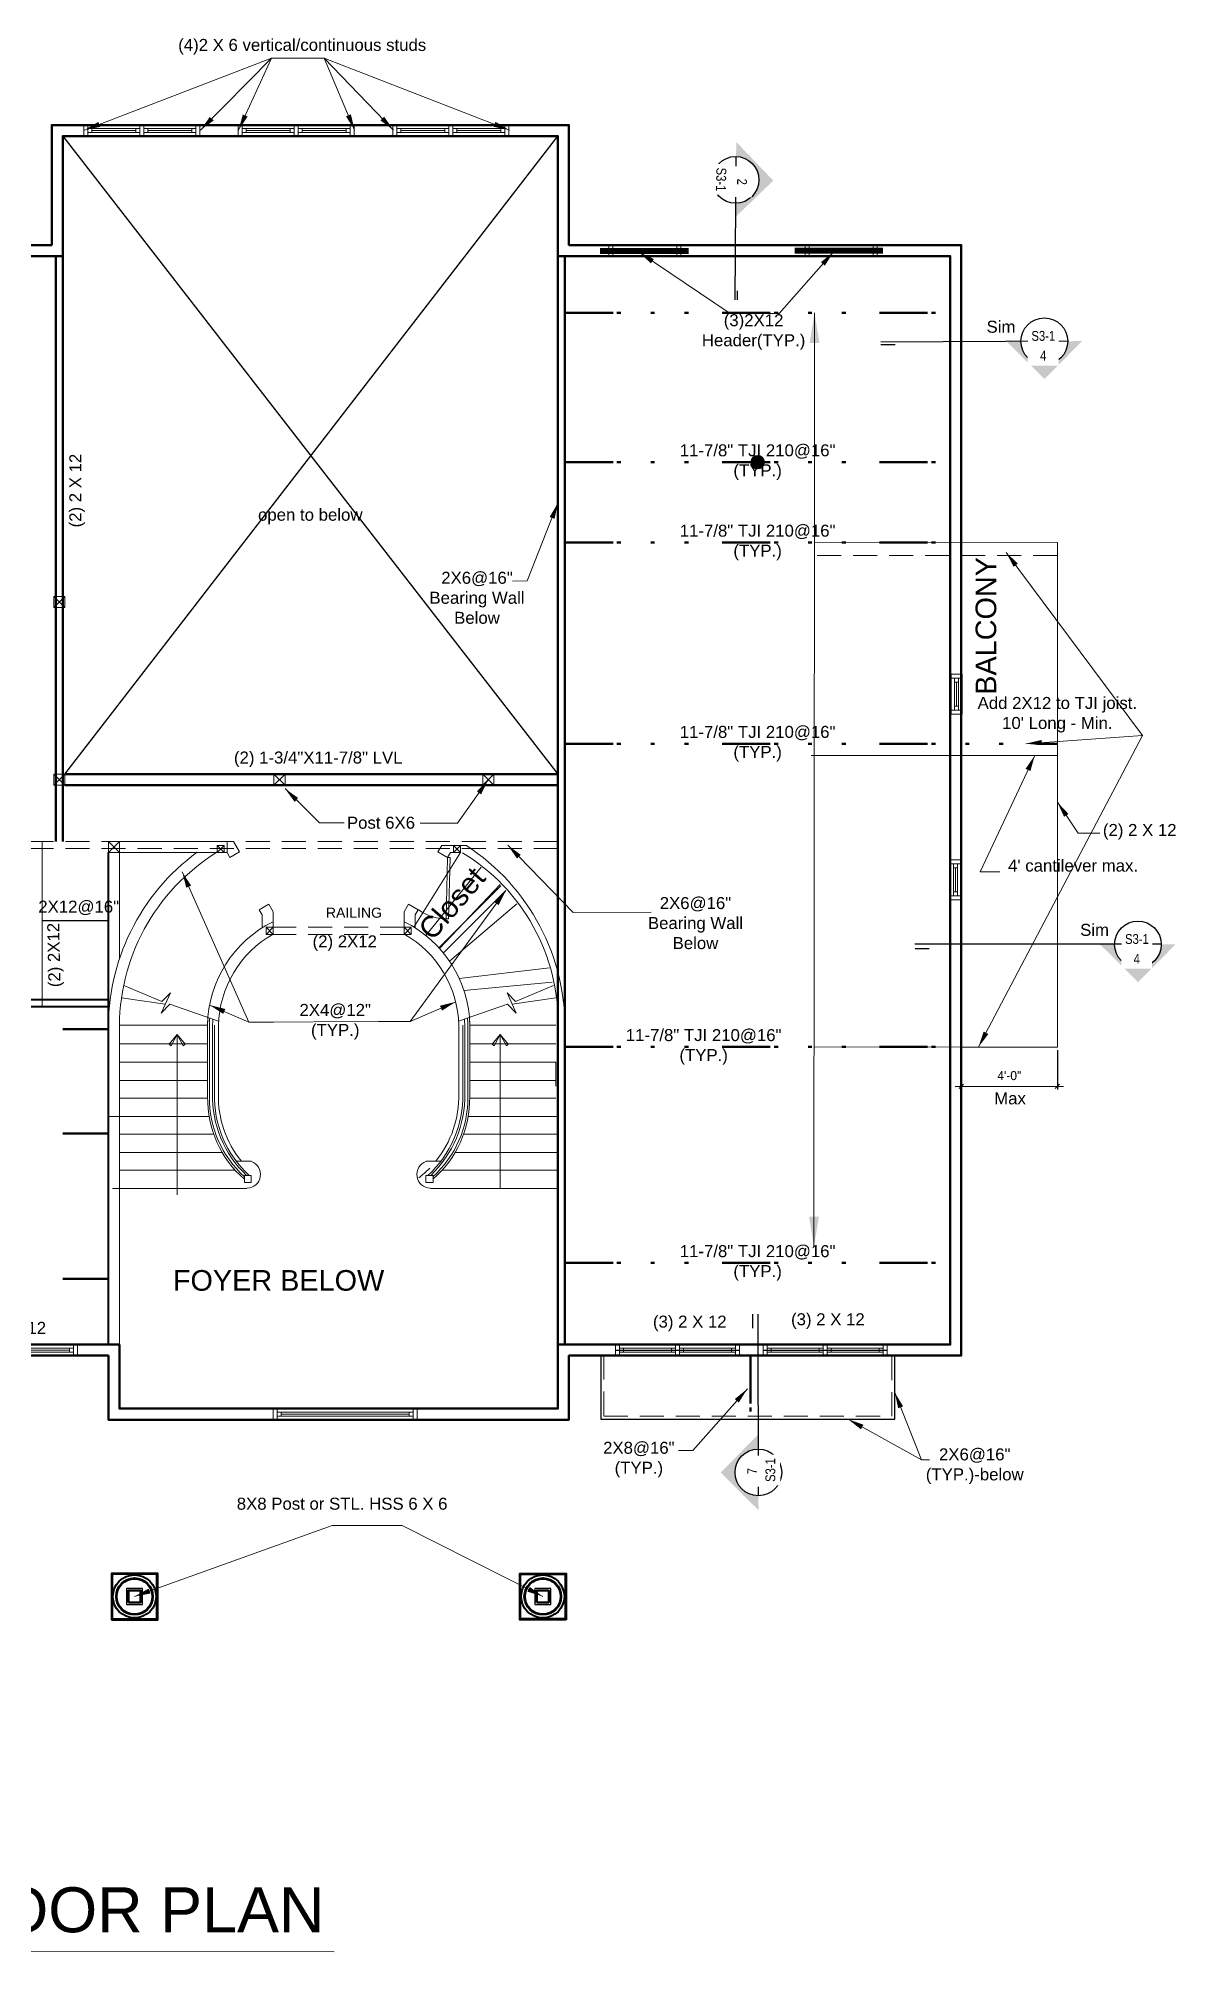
# Model space of a CAD drawing. Extents: x 4834 to 83801, y -13735 to 32221.
# Drawn here: x 14201 to 14769, y -8177 to -7221 of the extents above; entities that cross this region are included whole.
import ezdxf

# ---------------------------------------------------------------- set-up
doc = ezdxf.new("R2010")
doc.units = 0
doc.header["$LTSCALE"] = 8
doc.header["$MEASUREMENT"] = 0
doc.linetypes.add('$0$DASHED2', pattern=[0.375, 0.25, -0.125])
doc.linetypes.add('11136-Civbase$0${ Gas Line }', pattern=[3.355, 1, -0.08, 0.08, -0.625, 0.08, -0.625, 0.08, -0.625, -0.08, 0.08])
doc.layers.get('0').update_dxf_attribs({"lineweight": 9})
doc.layers.get('DefPoints').update_dxf_attribs({"color": 17})
for name, color, linetype in [('$1$DETAIL', 1, 'Continuous'), ('ANNSXTEXT', 2, 'Continuous'), ('PDF3_Text', 7, 'Continuous'), ('S-MARK', 3, 'Continuous')]:
    doc.layers.add(name, color=color, linetype=linetype)
for name, color, linetype, lineweight in [('A-DIM-480', 52, 'Continuous', 18), ('A-stairs', 30, 'Continuous', 13), ('A-WALL', 7, 'Continuous', 40), ('A-Wall-New', 1, 'Continuous', 50), ('A-windoor', 2, 'Continuous', 13), ('AA-text', 1, 'Continuous', 25), ('DIM', 8, 'Continuous', 5), ('TEXT', 6, 'Continuous', 25)]:
    doc.layers.add(name, color=color, linetype=linetype, lineweight=lineweight)
doc.styles.add('PDF Arial', font='arial.ttf')
doc.styles.get("Standard").update_dxf_attribs({"font": 'stylu.ttf'})
doc.styles.add('Technic', font='technic_.ttf', dxfattribs={"height": 9.27907})
doc.styles.add('TX_1-4in', font='arial.ttf', dxfattribs={"height": 4})
doc.dimstyles.new('Forum 24', dxfattribs={"dimscale": 24, "dimtxt": 0.1875, "dimasz": 0.09375, "dimexe": 0.0625, "dimexo": 0.0625, "dimgap": 0.125, "dimtad": 1, "dimdec": 4, "dimrnd": 1, "dimzin": 7, "dimdsep": 46, "dimlunit": 4, "dimtxsty": 'Standard', "dimblk": 'OBLIQUE', "dimblk1": 'DIMTICK', "dimblk2": 'OBLIQUE', "dimcen": -0.0625, "dimdle": 0.125, "dimclrd": 256, "dimclre": 256, "dimclrt": 256, "dimadec": 0, "dimazin": 0, "dimtfac": 1, "dimtdec": 4, "dimtmove": 1, "dimatfit": 3, "dimfxl": 0.0625, "dimtvp": 1.2, "dimfrac": 2, "dimtolj": 1, "dimtzin": 7, "dimlwd": 13, "dimarcsym": 0})

# ---------------------------------------------------------------- blocks, each defined once
blk = doc.blocks.new('*U154')
for p, q in [((-18, 0), (8, 0)), ((-18, -3.75), (-18, -1.75)), ((-18, -1.75), (8, -1.75)), ((8, -3.75), (-18, -3.75)), ((-18, -5.5), (8, -5.5)), ((-16, -1.75), (-16, -3.75)), ((6, -2.75), (-16, -2.75)), ((6, -1.75), (6, -3.75)), ((8, -1.75), (8, -3.75))]:
    blk.add_line(p, q)
blk.add_lwpolyline([(-18, -5.5), (-20, -5.5), (-20, 0), (-18, 0)], close=True)
at = {"extrusion": (0, 0, -1)}
blk.add_lwpolyline([(-8, -5.5), (-10, -5.5), (-10, 0), (-8, 0)], close=True, dxfattribs=at)
blk = doc.blocks.new('*U436')
for p, q in [((-60, 0), (8, 0)), ((-60, -3.75), (-60, -1.75)), ((-60, -1.75), (8, -1.75)), ((8, -3.75), (-60, -3.75)), ((-60, -5.5), (8, -5.5)), ((-58, -1.75), (-58, -3.75)), ((6, -2.75), (-58, -2.75)), ((6, -1.75), (6, -3.75)), ((8, -1.75), (8, -3.75))]:
    blk.add_line(p, q)
blk.add_lwpolyline([(-60, -5.5), (-62, -5.5), (-62, 0), (-60, 0)], close=True)
at = {"extrusion": (0, 0, -1)}
blk.add_lwpolyline([(-8, -5.5), (-10, -5.5), (-10, 0), (-8, 0)], close=True, dxfattribs=at)
blk = doc.blocks.new('*U435')
for p, q in [((-24, 0), (-8, 0)), ((-24, -3.75), (-24, -1.75)), ((-24, -1.75), (-8, -1.75)), ((-8, -3.75), (-24, -3.75)), ((-24, -5.5), (-8, -5.5)), ((-22, -1.75), (-22, -3.75)), ((-10, -2.75), (-22, -2.75)), ((-10, -1.75), (-10, -3.75)), ((-8, -1.75), (-8, -3.75))]:
    blk.add_line(p, q)
blk.add_lwpolyline([(-24, -5.5), (-26, -5.5), (-26, 0), (-24, 0)], close=True)
at = {"extrusion": (0, 0, -1)}
blk.add_lwpolyline([(8, -5.5), (6, -5.5), (6, 0), (8, 0)], close=True, dxfattribs=at)
blk = doc.blocks.new('*U434')
for p, q in [((-24, 0), (8, 0)), ((-24, -3.75), (-24, -1.75)), ((-24, -1.75), (8, -1.75)), ((8, -3.75), (-24, -3.75)), ((-24, -5.5), (8, -5.5)), ((-22, -1.75), (-22, -3.75)), ((6, -2.75), (-22, -2.75)), ((6, -1.75), (6, -3.75)), ((8, -1.75), (8, -3.75))]:
    blk.add_line(p, q)
blk.add_lwpolyline([(-24, -5.5), (-26, -5.5), (-26, 0), (-24, 0)], close=True)
at = {"extrusion": (0, 0, -1)}
blk.add_lwpolyline([(-8, -5.5), (-10, -5.5), (-10, 0), (-8, 0)], close=True, dxfattribs=at)
blk = doc.blocks.new('*U512')
for p, q in [((-24, 0), (4, 0)), ((-24, -3.75), (-24, -1.75)), ((-24, -1.75), (4, -1.75)), ((4, -3.75), (-24, -3.75)), ((-24, -5.5), (4, -5.5)), ((-22, -1.75), (-22, -3.75)), ((2, -2.75), (-22, -2.75)), ((2, -1.75), (2, -3.75)), ((4, -1.75), (4, -3.75))]:
    blk.add_line(p, q)
blk.add_lwpolyline([(-24, -5.5), (-26, -5.5), (-26, 0), (-24, 0)], close=True)
at = {"extrusion": (0, 0, -1)}
blk.add_lwpolyline([(-4, -5.5), (-6, -5.5), (-6, 0), (-4, 0)], close=True, dxfattribs=at)
blk = doc.blocks.new('_Oblique')
at = {"color": 0, "linetype": 'ByBlock', "lineweight": -2}
blk.add_line((-0.5, -0.5), (0.5, 0.5), dxfattribs=at)
blk = doc.blocks.new('DIMTICK')
for p, q in [((0, 1), (0, -1)), ((-1, 0), (1, 0))]:
    blk.add_line(p, q)
at = {"const_width": 0.141}
blk.add_lwpolyline([(0.707, 0.707), (-0.707, -0.707)], dxfattribs=at)
blk = doc.blocks.new('*D797')
at = {"layer": '$1$DETAIL', "lineweight": -2, "transparency": 16777216}
for p, q in [((14662.24, -7726.18), (14662.24, -7745.86)), ((14710.24, -7726.18), (14710.24, -7745.86))]:
    blk.add_line(p, q, dxfattribs=at)
at = {"layer": '$1$DETAIL', "lineweight": 13, "transparency": 16777216}
blk.add_line((14659.24, -7744.36), (14713.24, -7744.36), dxfattribs=at)
at = {"layer": 'DefPoints', "color": 0, "transparency": 16777216}
for p in [(14662.24, -7724.68), (14710.24, -7724.68), (14710.24, -7744.36)]:
    blk.add_point(p, dxfattribs=at)
at = {"layer": '$1$DETAIL', "lineweight": 13, "transparency": 16777216, "xscale": 2.25, "yscale": 2.25, "zscale": 2.25, "rotation": 180}
blk.add_blockref('_Oblique', (14662.24, -7744.36), dxfattribs=at)
at = {"layer": '$1$DETAIL', "lineweight": 13, "transparency": 16777216, "xscale": 2.25, "yscale": 2.25, "zscale": 2.25}
blk.add_blockref('_Oblique', (14710.24, -7744.36), dxfattribs=at)
at = {"layer": '$1$DETAIL', "transparency": 16777216, "insert": (14686.24, -7739), "char_height": 4.5, "attachment_point": 5}
blk.add_mtext('\\A1;4\'-0"', dxfattribs=at)

msp = doc.modelspace()

# ---------------------------------------------------------------- hatches: boundary and pattern name
at = {"layer": 'DIM'}
h = msp.add_hatch(color=1, dxfattribs=at)
h.dxf.hatch_style = 1
edge = h.paths.add_edge_path()
edge.add_arc((14560.49488, -7432.34859), 3.37863, 0, 360)
at = {"layer": 'S-MARK'}
for points in [[(14568.35202, -7291.63537), (14549.12292, -7310.12302), (14549.26424, -7302.93385, 1), (14549.72304, -7279.59544), (14549.86436, -7272.40626)], [(14703.83023, -7390.81041), (14684.89028, -7372.02663), (14692.08079, -7371.99686, 1), (14715.42351, -7371.90023), (14722.61401, -7371.87047)], [(14750.59058, -7692.25315), (14731.65064, -7673.46937), (14738.84114, -7673.43961, 1), (14762.18386, -7673.34298), (14769.37436, -7673.31321)], [(14542.00276, -7937.36657), (14560.78655, -7918.42662), (14560.81631, -7925.61712, 1), (14560.91294, -7948.95985), (14560.94271, -7956.15035)]]:
    msp.add_hatch(color=256, dxfattribs=at).paths.add_polyline_path(points)

# ---------------------------------------------------------------- linework, layer by layer
at = {"layer": '$1$DETAIL'}
for p, q in [((14213.34583, -7269.35075), (14460.74488, -7588.33549)), ((14214.33179, -7588.33549), (14460.74488, -7269.35075)), ((14203.00138, -7661.39075), (14236.16488, -7661.39075)), ((14482.16183, -7878.93008), (14482.16183, -7910.73977)), ((14629.01339, -7910.73977), (14629.01339, -7878.93008)), ((14482.16183, -7910.73977), (14629.01339, -7910.73977))]:
    msp.add_line(p, q, dxfattribs=at)
at = {"layer": '$1$DETAIL', "color": 3}
for p, q in [((14489.46036, -7876.15759), (14551.46036, -7876.15759)), ((14563.18618, -7876.15759), (14625.18618, -7876.15759))]:
    msp.add_line(p, q, dxfattribs=at)
at = {"layer": '$1$DETAIL'}
for points in [[(14245.16571, -8003.29024), (14253.16571, -8003.29024), (14253.16571, -7995.29024), (14245.16571, -7995.29024)], [(14449.16426, -8003.29079), (14457.16426, -8003.29079), (14457.16426, -7995.29079), (14449.16426, -7995.29079)]]:
    msp.add_lwpolyline(points, close=True, dxfattribs=at)
at = {"layer": 'A-DIM-480'}
for p, q in [((14588.95575, -7472.40102), (14710.24488, -7472.50827)), ((14710.24488, -7472.50827), (14710.24488, -7724.67768)), ((14710.24488, -7578.92522), (14587.24488, -7578.92522)), ((14710.24488, -7724.67768), (14588.73737, -7724.57024)), ((14710.24488, -7724.67768), (14662.24488, -7724.67768))]:
    msp.add_line(p, q, dxfattribs=at)
at = {"layer": 'A-stairs'}
for p, q in [((14203.00138, -7621.89075), (14203.00138, -7661.39075)), ((14412.00495, -7627.41075), (14388.80428, -7664.77075)), ((14400.72562, -7627.17075), (14405.52495, -7629.89075)), ((14405.52495, -7629.89075), (14406.96495, -7627.41075)), ((14406.96495, -7627.41075), (14412.00562, -7627.41075)), ((14203.00138, -7661.39075), (14203.00138, -7704.41075))]:
    msp.add_line(p, q, dxfattribs=at)
for points in [[(14208.81179, -7505.01369), (14214.33112, -7505.01369), (14214.33112, -7499.49369), (14208.81179, -7499.49369)], [(14208.81179, -7593.85549), (14214.33112, -7593.85549), (14214.33112, -7588.33549), (14208.81179, -7588.33549)], [(14318.85441, -7593.85549), (14324.37374, -7593.85549), (14324.37374, -7588.33549), (14318.85441, -7588.33549)], [(14423.12152, -7593.85549), (14428.64085, -7593.85549), (14428.64085, -7588.33549), (14423.12152, -7588.33549)], [(14236.16488, -7627.41075), (14241.68422, -7627.41075), (14241.68422, -7621.89075), (14236.16488, -7621.89075)], [(14293.92488, -7627.41075), (14290.40422, -7627.41075), (14290.40422, -7623.89075), (14293.92488, -7623.89075)], [(14405.52495, -7629.89075), (14404.88428, -7660.61075), (14406.08495, -7660.61075), (14406.80495, -7629.89075)], [(14408.48488, -7627.41075), (14412.00488, -7627.41075), (14412.00488, -7623.89075), (14408.48488, -7623.89075)], [(14314.96482, -7668.37075), (14318.48482, -7668.37075), (14318.48482, -7664.85141), (14314.96482, -7664.85141)], [(14383.92495, -7668.37075), (14387.44495, -7668.37075), (14387.44495, -7664.85141), (14383.92495, -7664.85141)], [(14304.08488, -7792.37008), (14307.52488, -7792.37008), (14307.52488, -7788.85008), (14304.08488, -7788.85008)], [(14398.32495, -7792.37008), (14394.80562, -7792.37008), (14394.80562, -7788.85008), (14398.32495, -7788.85008)]]:
    msp.add_lwpolyline(points, close=True, dxfattribs=at)
for points in [[(14208.81179, -7499.49369), (14214.33112, -7505.01369)], [(14214.33179, -7499.49369), (14208.81245, -7505.01369)], [(14208.81179, -7588.33549), (14214.33112, -7593.85549)], [(14214.33179, -7588.33549), (14208.81245, -7593.85549)], [(14318.85441, -7588.33549), (14324.37374, -7593.85549)], [(14324.37441, -7588.33549), (14318.85507, -7593.85549)], [(14423.12152, -7588.33549), (14428.64085, -7593.85549)], [(14428.64152, -7588.33549), (14423.12219, -7593.85549)], [(14236.16488, -7627.41075), (14236.16488, -7621.89075), (14298.64422, -7621.89075), (14301.60488, -7627.17075)], [(14236.16488, -7621.89075), (14241.68422, -7627.41075)], [(14241.68488, -7621.89075), (14236.16555, -7627.41075)], [(14295.44488, -7627.41075), (14295.44488, -7621.89075)], [(14295.44488, -7627.41075), (14290.40422, -7627.41075), (14236.16488, -7627.41075), (14280.56488, -7627.41075)], [(14241.68488, -7680.77075), (14241.68488, -7627.41075)], [(14293.92488, -7627.41075), (14290.40422, -7623.89075)], [(14290.40488, -7627.41075), (14293.92555, -7623.89075)], [(14301.60555, -7627.17075), (14296.80488, -7629.89075), (14295.44555, -7627.41075)], [(14400.72502, -7627.17075), (14402.64435, -7623.89075)], [(14402.64502, -7623.89075), (14415.44435, -7623.89075)], [(14412.00495, -7627.41075), (14408.48428, -7623.89075)], [(14408.48488, -7627.41075), (14412.00555, -7623.89075)], [(14394.80495, -7669.01075), (14422.40495, -7634.77075)], [(14432.263, -7644.05075), (14401.143, -7675.17075)], [(14431.84495, -7643.41075), (14401.52495, -7675.41075)], [(14434.743, -7646.53068), (14403.623, -7677.65135)], [(14312.96482, -7665.17075), (14312.96482, -7658.53075), (14311.52482, -7656.05075)], [(14383.92495, -7657.09075), (14386.08495, -7653.33075), (14390.88428, -7656.05075)], [(14383.92495, -7668.29075), (14383.92495, -7657.09008)], [(14389.44495, -7665.17075), (14389.44495, -7658.53075), (14390.88362, -7656.05075)], [(14406.56488, -7681.81075), (14440.16355, -7653.17008)], [(14318.48488, -7668.37075), (14314.96422, -7664.85141)], [(14314.96482, -7668.37075), (14318.48548, -7664.85141)], [(14387.44495, -7668.37075), (14383.92428, -7664.85141)], [(14383.92495, -7668.37075), (14387.44562, -7664.85141)], [(14456.47835, -7685.07741), (14411.37835, -7690.35075)], [(14266.88488, -7703.33008), (14262.40422, -7707.81075), (14267.12422, -7697.65008), (14262.80422, -7701.97008), (14243.84422, -7693.89008)], [(14413.76495, -7696.43808), (14457.78095, -7692.20275)], [(14435.44495, -7703.33008), (14439.92428, -7707.81075), (14435.28495, -7697.65008), (14439.52428, -7701.97008), (14458.56495, -7693.89008)], [(14264.56488, -7703.25008), (14242.72488, -7700.04941)], [(14291.20495, -7711.72941), (14266.88495, -7703.32941)], [(14411.12495, -7711.72941), (14435.44495, -7703.32941)], [(14437.84495, -7703.25008), (14459.68495, -7700.04941)], [(14241.68488, -7728.61008), (14241.68488, -7712.53075)], [(14241.68488, -7905.43008), (14241.68488, -7713.81008), (14285.68488, -7713.81008), (14285.68488, -7749.65008)], [(14288.16488, -7716.05008), (14288.16488, -7748.13008)], [(14289.12495, -7747.97008), (14289.12495, -7713.81075)], [(14414.24495, -7716.05008), (14414.24495, -7748.13008)], [(14415.76495, -7749.65008), (14415.76495, -7713.81008)], [(14416.72502, -7749.65008), (14416.72502, -7713.81008), (14459.72488, -7713.81008)], [(14460.74508, -7873.43008), (14460.74508, -7714.06994)], [(14464.24488, -7717.41008), (14464.24488, -7781.81075)], [(14464.24488, -7873.43008), (14464.24488, -7717.41008)], [(14285.68488, -7723.00941), (14241.68488, -7723.00941)], [(14270.48488, -7798.53008), (14270.48488, -7718.44941), (14273.52422, -7724.04941), (14274.48488, -7723.25008), (14270.48488, -7718.44941), (14267.44422, -7724.04941), (14266.48488, -7723.25008), (14270.48488, -7718.44941)], [(14416.72502, -7723.00941), (14459.72488, -7723.00941)], [(14431.84495, -7795.33008), (14431.84495, -7718.44941), (14428.80428, -7724.04941), (14427.84495, -7723.25008), (14431.84495, -7718.44941), (14434.96495, -7724.04941), (14435.92428, -7723.25008), (14431.84495, -7718.44941)], [(14285.68488, -7732.29008), (14241.68488, -7732.29008)], [(14241.68488, -7751.00941), (14241.68488, -7735.25008)], [(14291.12495, -7732.05008), (14291.12495, -7744.29008)], [(14411.28495, -7751.00941), (14411.28495, -7735.25008)], [(14416.72502, -7732.29008), (14459.72488, -7732.29008)], [(14459.72488, -7732.05008), (14459.72488, -7744.29008)], [(14285.68488, -7741.33008), (14241.68488, -7741.33008)], [(14416.72502, -7741.33008), (14459.72488, -7741.33008)], [(14285.68488, -7750.29008), (14241.68488, -7750.29008)], [(14416.72502, -7750.29008), (14459.72488, -7750.29008)], [(14286.40488, -7759.33008), (14241.68488, -7759.33008), (14236.16555, -7759.33008)], [(14416.00495, -7759.33008), (14460.72495, -7759.33008)], [(14288.72488, -7768.29008), (14241.68422, -7768.29008)], [(14413.60495, -7768.29008), (14460.72628, -7768.29008)], [(14292.88488, -7777.33008), (14241.68422, -7777.33008)], [(14307.52488, -7781.81008), (14300.16555, -7781.81008)], [(14394.88495, -7781.81008), (14402.24562, -7781.81008)], [(14409.44495, -7777.33008), (14460.72628, -7777.33008)], [(14299.44488, -7786.29008), (14241.68422, -7786.29008)], [(14402.96495, -7786.29008), (14460.72562, -7786.29008)], [(14305.36488, -7795.33008), (14238.16555, -7795.33008)], [(14397.04495, -7795.33008), (14460.74508, -7795.33008)]]:
    msp.add_lwpolyline(points, dxfattribs=at)
for points in [[(14291.12495, -7747.97008), (14291.12495, -7713.81075, -0.265595751), (14318.40488, -7668.29075), (14318.40488, -7657.09075), (14316.32555, -7653.33075), (14311.52488, -7656.05075)], [(14411.20495, -7747.97008), (14411.20495, -7713.81075, 0.265574079), (14383.91695, -7668.26408)], [(14286.64488, -7749.65008), (14286.64488, -7713.81008, -0.017137568), (14286.77155, -7710.15141)], [(14395.74495, -7788.84741, 0.216558178), (14413.20495, -7747.97008), (14413.20495, -7713.81075)]]:
    msp.add_lwpolyline(points, format="xyb", dxfattribs=at)
for centre, radius, start, end in [((14344.60678, -7714.88825), 108.52015, 126.18862973, 181.30728704), ((14344.60444, -7714.888), 103.00048, 121.76701533, 181.34039933), ((14361.56907, -7712.36698), 99.19062, 359.0162654, 58.77799528), ((14355.72447, -7714.88948), 108.52194, 358.6923274, 56.98504549), ((14404.7691, -7637.2095), 23.40127, 233.48615807, 273.23813402), ((14344.60636, -7714.89075), 59.00045, 116.37231555, 178.8293423), ((14357.72365, -7714.88947), 59.00038, 1.17517693, 63.63216764), ((14340.19761, -7713.79975), 54.51206, 175.80564923, 180.00104607), ((14342.98468, -7714.94418), 54.83095, 175.60608831, 181.15569092), ((14359.33175, -7714.90085), 54.83095, 358.84430908, 4.39391169), ((14362.38254, -7713.80456), 53.30241, 0.00481105, 3.92991319), ((14363.22817, -7713.76032), 53.41686, 359.95592521, 4.23737949), ((14339.40899, -7750.329), 53.72248, 179.21546726, 228.87695186), ((14339.40446, -7750.33044), 52.75794, 179.20896881, 227.92353473), ((14342.76941, -7749.20861), 54.68268, 178.82584692, 226.416946), ((14342.76013, -7749.21146), 53.7164, 178.66937978, 227.55065087), ((14342.76767, -7749.20841), 51.72334, 178.67244474, 219.05007308), ((14359.48642, -7749.20861), 54.68268, 313.583054, 1.17415308), ((14362.92051, -7750.32945), 53.72148, 311.12255462, 0.78502626), ((14362.92732, -7750.32896), 52.76131, 312.07812135, 0.78937511), ((14359.48339, -7749.20942), 51.72273, 320.95082002, 1.32868711), ((14305.16634, -7788.3288), 6.92079, 271.64389975, 70.47443192), ((14397.16402, -7788.32831), 6.91876, 109.5252418, 268.37555083), ((14359.45593, -7749.1798), 51.76028, 307.76934162, 315.95294022)]:
    msp.add_arc(centre, radius, start, end, dxfattribs=at)
at = {"layer": 'A-WALL'}
for p, q in [((14120.66204, -7704.41075), (14236.16488, -7704.41075)), ((14120.73248, -7700.91075), (14236.16488, -7700.91075))]:
    msp.add_line(p, q, dxfattribs=at)
msp.add_lwpolyline([(14236.16488, -7873.43008), (14236.16488, -7627.41008)], dxfattribs=at)
for points in [[(14237.68488, -8010.93008), (14260.80555, -8010.93008), (14260.80555, -7987.80941), (14237.68488, -7987.80941)], [(14237.68488, -8010.93008), (14260.80555, -8010.93008), (14260.80555, -7987.80941), (14237.68488, -7987.80941)], [(14238.08488, -8010.52941), (14260.40422, -8010.52941), (14260.40422, -7988.21008), (14238.08488, -7988.21008)], [(14238.08488, -8010.52941), (14260.40422, -8010.52941), (14260.40422, -7988.21008), (14238.08488, -7988.21008)], [(14464.80428, -8010.93008), (14441.68362, -8010.93008), (14441.68362, -7987.80941), (14464.80428, -7987.80941)], [(14464.80428, -8010.93008), (14441.68362, -8010.93008), (14441.68362, -7987.80941), (14464.80428, -7987.80941)], [(14464.40422, -8010.52941), (14442.08488, -8010.52941), (14442.08488, -7988.21008), (14464.40422, -7988.21008)], [(14464.40422, -8010.52941), (14442.08488, -8010.52941), (14442.08488, -7988.21008), (14464.40422, -7988.21008)]]:
    msp.add_lwpolyline(points, close=True, dxfattribs=at)
for centre, radius in [((14249.16525, -7999.29111), 10.76103), ((14249.16525, -7999.29111), 10.76103), ((14249.16512, -7999.28965), 9.23957), ((14249.16512, -7999.28965), 9.23957), ((14249.1657, -7999.29024), 8.84082), ((14249.1657, -7999.29024), 8.84082), ((14453.16458, -7999.29111), 10.76103), ((14453.16458, -7999.29111), 10.76103), ((14453.16426, -7999.29079), 9.24071), ((14453.16426, -7999.29079), 9.24071), ((14453.16418, -7999.28938), 8.83997), ((14453.16418, -7999.28938), 8.83997)]:
    msp.add_circle(centre, radius, dxfattribs=at)
at = {"layer": 'A-Wall-New'}
for p, q in [((14209.84583, -7329.35075), (14209.84583, -7621.89075)), ((14213.34583, -7329.35075), (14213.34583, -7621.89075)), ((14460.74488, -7329.35075), (14460.74488, -7873.43008)), ((14464.24488, -7329.35075), (14464.24488, -7873.43008)), ((14214.33112, -7588.33549), (14460.74488, -7588.33549)), ((14214.33112, -7593.85549), (14460.74488, -7593.85549))]:
    msp.add_line(p, q, dxfattribs=at)
for points in [[(14662.24488, -7488.32698), (14662.24488, -7323.85075), (14466.24488, -7323.85075), (14466.24488, -7263.85075), (14207.84583, -7263.85075), (14207.84583, -7323.85075), (14042.55665, -7323.85075)], [(14656.74488, -7488.39921), (14656.74488, -7329.35075), (14460.74488, -7329.35075), (14460.74488, -7269.35075), (14213.34583, -7269.35075), (14213.34583, -7329.35075), (14038.58178, -7329.35075)], [(13823.73014, -7910.92867), (13823.73014, -7910.92867), (14056.16488, -7910.93008), (14056.16488, -7878.93008), (14236.16488, -7878.93008), (14236.16488, -7910.93008), (14466.24422, -7910.93008), (14466.24495, -7878.93008), (14662.24488, -7878.93008), (14662.24488, -7488.32698)], [(13829.23014, -7690.12485), (13829.23014, -7905.42867), (14050.66488, -7905.43008), (14050.66488, -7873.43008), (14241.66488, -7873.43008), (14241.66488, -7905.43008), (14460.74434, -7905.43008), (14460.74508, -7873.43008), (14656.74488, -7873.43008), (14656.74488, -7488.39921)]]:
    msp.add_lwpolyline(points, dxfattribs=at)
at = {"layer": 'A-Wall-New', "lineweight": 70}
for points in [[(14246.16571, -8002.29024), (14246.16571, -7996.29024), (14252.16571, -7996.29024), (14252.16571, -8002.29024)], [(14450.16419, -8002.28938), (14450.16419, -7996.28938), (14456.16419, -7996.28938), (14456.16419, -8002.28938)]]:
    msp.add_lwpolyline(points, close=True, dxfattribs=at)
at = {"layer": 'ANNSXTEXT', "lineweight": 40}
for p, q in [((14481.89838, -7325.68518), (14525.99726, -7325.68518)), ((14579.00994, -7325.52089), (14623.10882, -7325.52089)), ((14481.89838, -7326.67097), (14525.99726, -7326.67097)), ((14481.89838, -7327.66362), (14525.99726, -7327.66362)), ((14579.00994, -7326.50668), (14623.10882, -7326.50668)), ((14579.00994, -7327.49933), (14623.10882, -7327.49933))]:
    msp.add_line(p, q, dxfattribs=at)
at = {"layer": 'DIM', "color": 4, "linetype": '11136-Civbase$0${ Gas Line }', "lineweight": 50, "ltscale": 3}
for p, q in [((14464.24488, -7357.79009), (14656.74488, -7357.79009)), ((14464.24488, -7432.34859), (14656.74488, -7432.34859)), ((14464.24488, -7472.50827), (14656.74488, -7472.50827)), ((14464.24488, -7573.07878), (14710.24488, -7573.07878)), ((14056.16488, -7715.68701), (14236.16488, -7715.68701)), ((14464.24488, -7724.62007), (14656.74488, -7724.62007)), ((14056.16488, -7767.976), (14236.16488, -7767.976)), ((14056.16488, -7840.53925), (14236.16488, -7840.53925)), ((14464.24488, -7832.60352), (14656.74488, -7832.60352)), ((14557.00056, -7878.93008), (14557.00056, -7910.73977))]:
    msp.add_line(p, q, dxfattribs=at)
at = {"layer": 'DIM', "color": 3, "linetype": '$0$DASHED2', "ltscale": 6}
for p, q in [((14710.24488, -7479.05653), (14588.94987, -7479.05653)), ((14383.92495, -7668.37075), (14318.26293, -7668.37075)), ((14383.92562, -7664.85148), (14318.2636, -7664.85148))]:
    msp.add_line(p, q, dxfattribs=at)
at = {"layer": 'DIM', "color": 2, "linetype": '$0$DASHED2', "ltscale": 6}
for p, q in [((14460.74488, -7621.89075), (14050.66488, -7621.89075)), ((14460.74488, -7625.39075), (14056.16488, -7625.39075)), ((14056.16488, -7700.91075), (14236.16488, -7700.91075)), ((14056.16488, -7704.41075), (14236.16488, -7704.41075)), ((14483.63994, -7878.93008), (14483.63994, -7909.26165)), ((14627.53527, -7909.26165), (14627.53527, -7878.93008)), ((14483.63994, -7909.26165), (14627.53527, -7909.26165))]:
    msp.add_line(p, q, dxfattribs=at)
at = {"layer": 'DIM'}
msp.add_lwpolyline([(13843.79485, -8176.44372), (14348.86091, -8176.85825)], dxfattribs=at)
msp.add_circle((14560.49488, -7432.34859), 3.37863, dxfattribs=at)
at = {"layer": 'S-MARK', "color": 160}
for p, q in [((14549.68402, -7279.52938), (14549.16482, -7351.15061)), ((14550.4239, -7351.15973), (14550.4239, -7346.66503)), ((14715.48862, -7371.85966), (14622.02609, -7372.35815)), ((14629.14576, -7373.72843), (14622.09427, -7373.75762)), ((14762.24897, -7673.3024), (14638.97987, -7673.30334)), ((14646.17952, -7675.63332), (14639.12803, -7675.66251)), ((14558.17257, -7865.27147), (14558.14338, -7858.21998)), ((14560.95352, -7949.02496), (14560.78105, -7858.21497))]:
    msp.add_line(p, q, dxfattribs=at)
at = {"layer": 'S-MARK', "color": 202}
for centre in [(14549.49364, -7291.26464), (14703.75215, -7371.94855), (14750.5125, -7673.39129), (14560.86463, -7937.28848)]:
    msp.add_circle(centre, 11.67146, dxfattribs=at)

# ---------------------------------------------------------------- block references
at = {"layer": 'A-windoor', "lineweight": 25}
for name, p, rotation in [('*U154', (14233.84583, -7269.35075), 180), ('*U154', (14261.84583, -7269.35075), 180), ('*U154', (14310.87873, -7269.35075), 180), ('*U154', (14338.87873, -7269.35075), 180), ('*U154', (14388.24488, -7269.35075), 180), ('*U154', (14416.24488, -7269.35075), 180), ('*U434', (14496.1463, -7329.40572), 180), ('*U434', (14594.17196, -7329.24143), 180), ('*U435', (14657.15506, -7532.27243), 89.99999999999997), ('*U435', (14656.64735, -7625.16587), 89.99999999999997), ('*U512', (14194.73824, -7878.90759), 180), ('*U512', (14495.46036, -7878.90759), 180), ('*U512', (14525.46036, -7878.90759), 180), ('*U512', (14569.18618, -7878.90759), 180), ('*U512', (14599.18618, -7878.90759), 180), ('*U436', (14328.38929, -7910.97084), 180)]:
    msp.add_blockref(name, p, dxfattribs=dict(at, rotation=rotation))

# ---------------------------------------------------------------- texts
at = {"layer": 'A-stairs', "insert": (14425.37124, -7640.60293), "char_height": 10.498698, "attachment_point": 9, "rotation": 49.24306058, "style": 'PDF Arial'}
msp.add_mtext('Closet', dxfattribs=at)
at = {"layer": 'A-WALL', "insert": (14344.80456, -7655.03928), "char_height": 5.010742, "width": 8.8696289, "attachment_point": 1, "style": 'PDF Arial'}
msp.add_mtext('RAILING', dxfattribs=at)
at = {"layer": 'DIM', "insert": (13848.12238, -8167.47545), "char_height": 22.5, "attachment_point": 7, "style": 'PDF Arial'}
msp.add_mtext('SECOND FRAMING FLOOR PLAN ', dxfattribs=at)
at = {"layer": 'PDF3_Text', "lineweight": 0, "insert": (14679.85461, -7548.60657), "char_height": 10.307812, "attachment_point": 7, "rotation": 90, "style": 'PDF Arial'}
msp.add_mtext('BALCONY', dxfattribs=at)
at = {"layer": 'PDF3_Text', "lineweight": 0, "insert": (14268.34033, -7846.62236), "char_height": 10.3078125, "attachment_point": 7, "style": 'PDF Arial'}
msp.add_mtext('FOYER BELOW', dxfattribs=at)
at = {"layer": 'TEXT', "char_height": 4, "attachment_point": 5, "style": 'TX_1-4in'}
for s, insert, width in [('\\A1;{\\H1.5x;(4)2 X 6 vertical/continuous studs}', (14332.95414, -7224.72277), 133.231193), ('\\A1;{\\H1.5x;(3)2X12\\PHeader(TYP.)}', (14558.48211, -7367.31687), 108.6923986), ('\\A1;{\\H1.5x;Sim}', (14682.08499, -7364.71628), 108.6923986), ('\\A1;{\\H1.5x;11-7/8" TJI 210@16"\\P(TYP.)}', (14560.49488, -7432.34859), 108.6923986), ('\\A1;{\\H1.5x;open to below}', (14336.98287, -7459.53495), 108.6923986), ('\\A1;{\\H1.5x;11-7/8" TJI 210@16"\\P(TYP.)}', (14560.49488, -7472.50827), 108.6923986), ('\\A1;{\\H1.5x;2X6@16"\\PBearing Wall\\PBelow}', (14420.28573, -7500.19057), 108.6923986), ("\\A1;{\\H1.5x;Add 2X12 to TJI joist. \\P10' Long - Min.}", (14710.24488, -7558.61489), 108.6923986), ('\\A1;{\\H1.5x;11-7/8" TJI 210@16"\\P(TYP.)}', (14560.49488, -7573.07878), 108.6923986), ('\\A1;\\pxi-3,l5,t5;{\\H1.5x;(2)^I1-3/4"X11-7/8" LVL}', (14336.96446, -7580.88445), 108.6923986), ('\\A1;{\\H1.5x;Post 6X6}', (14372.30781, -7612.61086), 108.6923986), ('\\A1;\\pxi-3,l4,t4;{\\H1.5x;(2)^I2 X 12}', (14749.40857, -7617.10186), 92.987347), ("\\A1;{\\H1.5x;4' cantilever max.}", (14718.09741, -7634.0243), 92.987347), ('\\A1;{\\H1.5x;2X6@16"\\PBearing Wall\\PBelow}', (14529.44789, -7662.75964), 108.6923986), ('\\A1;\\pxi-3,l5,t5;{\\H1.5x;2X12@16"}', (14217.28736, -7655.11589), 108.6923986), ('\\A1;\\pxi-3,l5,t5;{\\H1.5x;(2)^I2X12}', (14350.21491, -7672.77167), 108.6923986), ('\\A1;{\\H1.5x;Sim}', (14728.84534, -7666.15903), 108.6923986), ('\\A1;{\\H1.5x;2X4@12"\\P(TYP.)}', (14349.45251, -7712.04531), 108.6923986), ('\\A1;{\\H1.5x;11-7/8" TJI 210@16"\\P(TYP.)}', (14533.52901, -7724.62007), 108.6923986), ('\\A1;{\\H1.5x;Max}', (14686.60966, -7750.37749), 108.6923986), ('\\A1;{\\H1.5x;11-7/8" TJI 210@16"\\P(TYP.)}', (14560.49488, -7832.60352), 108.6923986), ('\\A1;\\pxi-3,l4,t4;{\\H1.5x;(3)^I2 X 12}', (14524.60058, -7862.82645), 108.6923986), ('\\A1;\\pxi-3,l4,t4;{\\H1.5x;(3)^I2 X 12}', (14593.60315, -7861.65389), 108.6923986), ('\\A1;\\pxi-3,l4,t4;{\\H1.5x;(3)^I2 X 12}', (14184.60237, -7865.9401), 108.6923986), ('\\A1;{\\H1.5x;2X8@16"\\P(TYP.)}', (14501.15151, -7930.88482), 108.6923986), ('\\A1;{\\H1.5x;2X6@16"\\P(TYP.)-below}', (14668.97402, -7934.1722), 108.6923986), ('\\A1;{\\H1.5x;8X8 Post or STL. HSS 6 X 6}', (14352.89792, -7952.97415), 108.6923986)]:
    msp.add_mtext(s, dxfattribs=dict(at, insert=insert, width=width))
at = {"layer": 'TEXT', "char_height": 4, "width": 108.6923986, "attachment_point": 5, "style": 'TX_1-4in'}
for s, insert, rotation in [('\\A1;\\pxi-3,l4,t4;{\\H1.5x;(2)^I2 X 12}', (14220.5073, -7448.57204), 90), ('\\A1;\\pxi-3,l5,t5;{\\H1.5x;(2)^I2X12}', (14209.84472, -7682.67601), 91.22511773)]:
    msp.add_mtext(s, dxfattribs=dict(at, insert=insert, rotation=rotation))

# ---------------------------------------------------------------- dimensions: what is measured, and where the dimension line sits
at = {"layer": '$1$DETAIL'}
dim = msp.add_linear_dim(base=(14710.24488, -7744.36372), p1=(14662.24488, -7724.67768), p2=(14710.24488, -7724.67768), dimstyle='Forum 24', dxfattribs=at)
dim.commit()
dim.dimension.update_dxf_attribs({"geometry": '*D797', "text_midpoint": (14686.24488, -7738.99677)})

# ---------------------------------------------------------------- leaders
at = {"layer": 'TEXT'}
for points, override in [([(14224.12455, -7266.39873), (14317.61374, -7230.48509), (14343.99597, -7230.51236)], {"dimasz": 0.333333, "dimtad": 0}), ([(14282.12455, -7266.39873), (14317.61374, -7230.48509), (14343.99597, -7230.51236)], {"dimasz": 0.333333, "dimtad": 0}), ([(14301.15745, -7266.39873), (14317.61374, -7230.48509), (14343.99597, -7230.51236)], {"dimasz": 0.333333, "dimtad": 0}), ([(14436.52361, -7266.39873), (14343.99597, -7230.51236), (14317.61374, -7230.48509)], {"dimasz": 0.333333, "dimtad": 0}), ([(14359.15745, -7266.39873), (14343.99597, -7230.51236), (14317.66917, -7230.53301)], {"dimasz": 0.333333, "dimtad": 0}), ([(14378.52361, -7266.39873), (14343.99597, -7230.51236), (14317.66917, -7230.53301)], {"dimasz": 0.333333, "dimtad": 0}), ([(14501.28421, -7327.4616), (14546.81149, -7358.06176), (14563.90481, -7358.10344)], {"dimasz": 0.333333, "dimtad": 0}), ([(14598.39577, -7327.29731), (14571.19917, -7358.0832), (14563.90481, -7358.10344)], {"dimasz": 0.333333, "dimtad": 0}), ([(14588.92415, -7357.79009), (14588.98211, -7402.1913), (14588.98211, -7426.4171)], {"dimasz": 0.625, "dimtad": 0}), ([(14588.64447, -7824.4515), (14588.98211, -7442.58422), (14588.98211, -7377.90127)], {"dimasz": 0.625, "dimtad": 0}), ([(14460.74488, -7452.74265), (14445.39526, -7491.75629), (14438.1009, -7491.77652)], {"dimasz": 0.333333, "dimtad": 0}), ([(14684.66919, -7477.4378), (14752.72605, -7569.00873), (14752.64851, -7569.15735)], {"dimasz": 0.333333, "dimtad": 0}), ([(14670.8817, -7724.64287), (14752.72605, -7569.00873), (14752.30598, -7568.44353)], {"dimasz": 0.333333, "dimtad": 0}), ([(14694.50328, -7573.07878), (14752.72605, -7569.00873), (14751.65398, -7569.08368)], {"dimasz": 0.333333, "dimtad": 0}), ([(14698.99251, -7578.92522), (14671.60373, -7637.12619), (14681.46775, -7637.09568)], {"dimasz": 0.333333, "dimtad": 0}), ([(14425.88152, -7591.09582), (14410.5319, -7612.78714), (14391.87658, -7612.83378)], {"dimasz": 0.333333, "dimtad": 0}), ([(14324.37374, -7595.54963), (14341.58907, -7612.59063), (14353.93584, -7612.59876)], {"dimasz": 0.333333, "dimtad": 0}), ([(14710.24488, -7602.26593), (14720.65978, -7617.72902), (14731.53046, -7617.78469)], {"dimasz": 0.333333, "dimtad": 0}), ([(14435.61311, -7623.77202), (14468.34777, -7657.40075), (14507.27955, -7657.33292)], {"dimasz": 0.333333, "dimtad": 0}), ([(14272.99267, -7637.17348), (14306.22247, -7712.18888), (14318.56924, -7712.19702)], {"dimasz": 0.333333, "dimtad": 0}), ([(14434.743, -7646.53068), (14386.90379, -7712.00293), (14371.04608, -7711.9736)], {"dimasz": 0.333333, "dimtad": 0}), ([(14286.67466, -7703.71164), (14306.22247, -7712.18888), (14371.04608, -7711.9736)], {"dimasz": 0.333333, "dimtad": 0}), ([(14409.65349, -7702.07589), (14386.90379, -7712.00293), (14371.04608, -7711.9736)], {"dimasz": 0.333333, "dimtad": 0}), ([(14555.39044, -7895.49574), (14528.19384, -7926.28163), (14520.89948, -7926.30186)], {"dimasz": 0.333333, "dimtad": 0}), ([(14629.01339, -7897.31089), (14642.31302, -7930.95856), (14646.43872, -7930.9628)], {"dimasz": 0.333333, "dimtad": 0}), ([(14605.74074, -7910.73977), (14642.31302, -7930.95856), (14646.43872, -7930.9628)], {"dimasz": 0.333333, "dimtad": 0}), ([(14249.16571, -7999.29024), (14347.87909, -7963.79985), (14382.919, -7963.85296)], {"dimasz": 0.333333, "dimtad": 0}), ([(14453.16418, -7999.28938), (14382.919, -7963.85296), (14347.87909, -7963.79985)], {"dimasz": 0.333333, "dimtad": 0})]:
    msp.add_leader(points, dimstyle='Forum 24', override=override, dxfattribs=at)

# ---------------------------------------------------------------- next in the draw order: texts
at = {"layer": 'AA-text', "char_height": 4.91048, "width": 10.4400576, "attachment_point": 8, "line_spacing_factor": 0.923738, "style": 'Technic', "bg_fill": 2}
for s, insert, rotation in [('2', (14550.26596, -7292.15226), 268.8738078), ('4', (14703.16502, -7381.63043), 0.23717966), ('4', (14749.92537, -7683.07318), 0.23717966), ('7', (14560.25687, -7936.66972), 90.23717966)]:
    msp.add_mtext(s, dxfattribs=dict(at, insert=insert, rotation=rotation))

# ---------------------------------------------------------------- next in the draw order: texts
at = {"layer": 'AA-text', "char_height": 4.910484, "width": 10.4400576, "attachment_point": 8, "line_spacing_factor": 0.923738, "style": 'Technic', "bg_fill": 2}
for insert, rotation in [((14539.74853, -7291.04987), 268.8738078), ((14703.25766, -7371.76351), 0.23717966), ((14750.01802, -7673.20626), 0.23717966), ((14569.36321, -7936.10646), 90.23717966)]:
    msp.add_mtext('S3-1', dxfattribs=dict(at, insert=insert, rotation=rotation))

doc.saveas('drawing.dxf')
